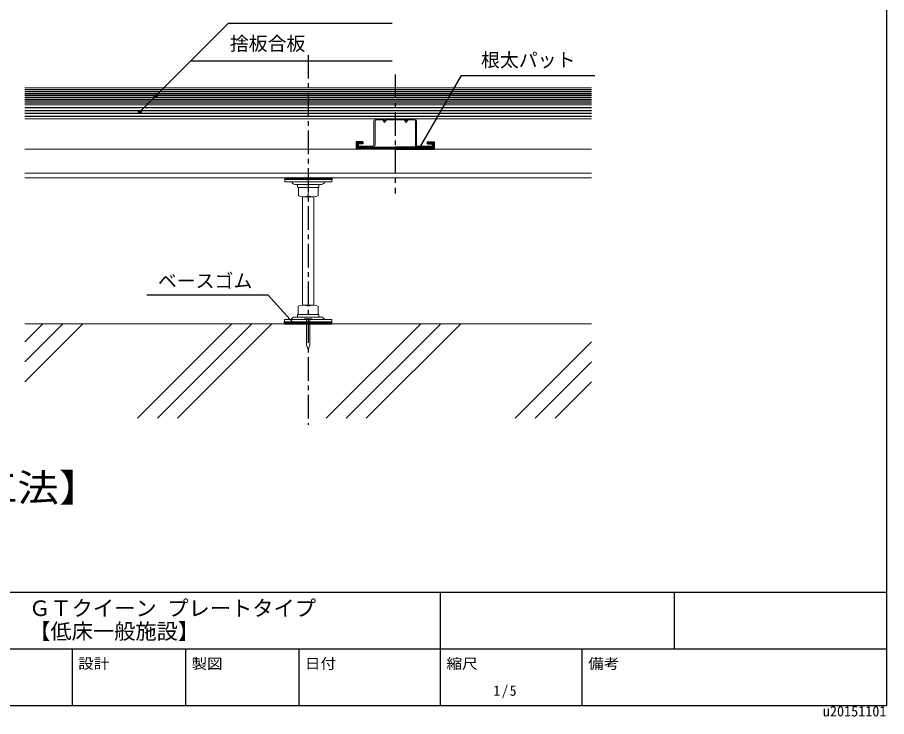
# Model space of a CAD drawing. Units: millimetres, scale not verified. Extents: x -1033 to 1029, y -737 to 700.
# Drawn here: x 109 to 1029, y -737 to 4 of the extents above; entities that cross this region are included whole.
import ezdxf
from ezdxf.enums import TextEntityAlignment as Align

# ---------------------------------------------------------------- set-up
doc = ezdxf.new("R2010")
doc.units = ezdxf.units.MM
doc.header["$LTSCALE"] = 5
doc.header["$PDMODE"] = 32
doc.header["$PDSIZE"] = 3
doc.linetypes.add('CHAIN1', pattern=[8, 5, -1, 1, -1])
for name, color, linetype in [('0-0_中心線', 4, 'CHAIN1'), ('0-2_太線１', 3, 'Continuous'), ('0-4_細線', 4, 'Continuous'), ('0-6_文字', 7, 'Continuous'), ('F-1_中線', 7, 'Continuous'), ('F-6_文字', 7, 'Continuous')]:
    doc.layers.add(name, color=color, linetype=linetype)
doc.layers.add('0-1_中線', color=7, linetype='Continuous', lineweight=18)
doc.styles.add('ＭＳ ゴシック', font='')
doc.styles.get('ＭＳ ゴシック').set_extended_font_data('MS Gothic')

msp = doc.modelspace()

# ---------------------------------------------------------------- linework, layer by layer
at = {"layer": '0-0_中心線'}
for p, q in [((416.828, -36.173), (416.828, -428.024)), ((508.979, -56.682), (508.979, -182.773))]:
    msp.add_line(p, q, dxfattribs=at)
at = {"layer": '0-1_中線'}
for p, q in [((116.828, -70.773), (716.828, -70.773)), ((116.828, -88.773), (716.828, -88.773)), ((116.828, -103.773), (716.828, -103.773)), ((486.479, -106.173), (486.479, -131.373)), ((487.679, -106.173), (487.679, -131.373)), ((488.879, -103.773), (495.979, -103.773)), ((495.379, -104.973), (488.879, -104.973)), ((529.079, -103.773), (521.979, -103.773)), ((522.579, -104.973), (529.079, -104.973)), ((530.279, -106.173), (530.279, -131.373)), ((531.479, -106.173), (531.479, -131.373)), ((116.828, -135.773), (716.828, -135.773)), ((469.679, -132.573), (469.679, -133.773)), ((485.279, -132.573), (469.679, -132.573)), ((469.679, -133.773), (485.279, -133.773)), ((548.279, -133.773), (532.679, -133.773)), ((116.828, -161.173), (716.828, -161.173)), ((116.828, -166.173), (716.828, -166.173)), ((441.889, -168.173), (391.889, -168.173)), ((391.889, -170.473), (391.889, -168.173)), ((441.889, -170.473), (391.889, -170.473)), ((402.889, -173.173), (416.889, -173.173)), ((405.539, -173.673), (405.539, -175.873)), ((406.039, -173.173), (427.739, -173.173)), ((430.889, -173.173), (416.889, -173.173)), ((428.239, -173.673), (428.239, -175.873)), ((441.889, -168.173), (441.889, -170.473)), ((406.039, -176.373), (427.739, -176.373)), ((406.389, -185.435), (406.389, -176.373)), ((416.889, -185.435), (416.889, -176.373)), ((427.389, -176.373), (427.389, -185.435)), ((410.828, -186.373), (410.828, -301.073)), ((422.139, -186.373), (411.639, -186.373)), ((422.828, -186.373), (422.828, -301.092)), ((406.328, -311.073), (406.328, -302.011)), ((411.578, -301.073), (422.078, -301.073)), ((427.328, -302.011), (427.328, -311.073)), ((405.478, -313.773), (405.478, -311.573)), ((427.678, -311.073), (405.978, -311.073)), ((406.828, -311.073), (426.828, -311.073)), ((428.178, -313.773), (428.178, -311.573)), ((135.915, -320.773), (116.828, -339.861)), ((178.342, -320.773), (116.828, -382.287)), ((157.129, -320.773), (116.828, -361.074)), ((116.828, -320.773), (716.828, -320.773)), ((335.915, -320.773), (235.915, -420.773)), ((357.129, -320.773), (257.129, -420.773)), ((378.342, -320.773), (278.342, -420.773)), ((441.828, -316.473), (391.828, -316.473)), ((391.828, -318.773), (391.828, -316.473)), ((391.828, -318.773), (441.828, -318.773)), ((391.828, -318.773), (441.828, -318.773)), ((402.446, -313.773), (416.446, -313.773)), ((402.446, -313.773), (416.446, -313.773)), ((412.828, -315.473), (412.828, -316.473)), ((414.978, -317.473), (414.978, -343.473)), ((430.446, -313.773), (416.446, -313.773)), ((430.446, -313.773), (416.446, -313.773)), ((418.678, -317.473), (418.678, -343.473)), ((535.915, -320.773), (435.915, -420.773)), ((441.828, -318.773), (441.828, -316.473)), ((557.129, -320.773), (457.129, -420.773)), ((578.342, -320.773), (478.342, -420.773)), ((716.828, -339.861), (635.915, -420.773)), ((416.734, -348.22), (414.978, -343.473)), ((416.922, -348.22), (418.678, -343.473)), ((716.828, -361.074), (657.129, -420.773)), ((716.828, -382.287), (678.342, -420.773))]:
    msp.add_line(p, q, dxfattribs=at)
for points in [[(495.379, -104.973), (497.479, -107.773), (499.579, -104.973), (508.979, -104.973)], [(495.979, -103.773), (497.479, -105.773), (498.979, -103.773), (508.979, -103.773)], [(521.979, -103.773), (520.479, -105.773), (518.979, -103.773), (508.979, -103.773)], [(522.579, -104.973), (520.479, -107.773), (518.379, -104.973), (508.979, -104.973)], [(532.679, -132.573), (548.279, -132.573), (548.279, -133.773)], [(412.828, -315.473), (420.828, -315.473), (420.828, -316.473), (416.828, -316.473), (412.828, -316.473)]]:
    msp.add_lwpolyline(points, dxfattribs=at)
for centre, radius, start, end in [((488.879, -106.173), 2.4, 90, 180), ((488.879, -106.173), 1.2, 90, 180), ((529.079, -106.173), 2.4, 0, 90), ((529.079, -106.173), 1.2, 0, 90), ((485.279, -131.373), 1.2, 270, 0), ((485.279, -131.373), 2.4, 270, 0), ((532.679, -131.373), 2.4, 180, 270), ((532.679, -131.373), 1.2, 180, 270), ((402.889, -169.555), 3.619, 194.70476, 270), ((406.039, -173.673), 0.5, 90, 180), ((427.739, -173.673), 0.5, 0, 90), ((430.889, -169.555), 3.619, 270, 345.29523), ((406.039, -175.873), 0.5, 180, 270), ((427.739, -175.873), 0.5, 270, 0), ((411.639, -171.209), 15.164, 249.74384, 290.25616), ((422.139, -171.209), 15.164, 249.74384, 290.25616), ((411.578, -316.237), 15.164, 69.74384, 110.25616), ((422.078, -316.237), 15.164, 69.74384, 110.25616), ((405.978, -311.573), 0.5, 90, 180), ((427.678, -311.573), 0.5, 0, 90), ((402.446, -317.392), 3.619, 90, 165.29524), ((402.446, -317.392), 3.619, 90, 165.29524), ((413.978, -317.473), 1, 0, 90), ((419.678, -317.473), 1, 90, 180), ((430.446, -317.392), 3.619, 14.70477, 90), ((430.446, -317.392), 3.619, 14.70477, 90)]:
    msp.add_arc(centre, radius, start, end, dxfattribs=at)
at = {"layer": '0-2_太線１'}
for p, q in [((116.828, -91.773), (716.828, -91.773)), ((116.828, -94.773), (716.828, -94.773)), ((116.828, -97.773), (716.828, -97.773)), ((116.828, -100.773), (716.828, -100.773)), ((474.679, -128.273), (467.679, -128.273)), ((467.679, -128.273), (467.679, -135.773)), ((467.679, -128.858), (468.264, -128.273)), ((467.679, -129.566), (468.971, -128.273)), ((467.679, -130.273), (469.678, -128.273)), ((467.679, -130.98), (470.385, -128.273)), ((467.679, -131.687), (471.092, -128.273)), ((469.799, -130.273), (471.799, -128.273)), ((470.506, -130.273), (472.506, -128.273)), ((471.213, -130.273), (473.213, -128.273)), ((471.921, -130.273), (473.921, -128.273)), ((472.628, -130.273), (474.628, -128.273)), ((543.279, -130.273), (543.279, -128.273)), ((543.279, -128.919), (543.924, -128.273)), ((543.279, -129.626), (544.631, -128.273)), ((543.338, -130.273), (545.338, -128.273)), ((544.045, -130.273), (546.045, -128.273)), ((544.753, -130.273), (546.753, -128.273)), ((545.46, -130.273), (547.46, -128.273)), ((546.167, -130.273), (548.167, -128.273)), ((546.874, -130.273), (548.874, -128.273)), ((547.581, -130.273), (549.581, -128.273)), ((548.279, -130.283), (550.279, -128.283)), ((467.679, -132.394), (469.679, -130.394)), ((467.679, -133.101), (469.679, -131.101)), ((467.679, -133.808), (469.679, -131.808)), ((467.679, -134.515), (469.679, -132.515)), ((467.679, -135.222), (469.679, -133.222)), ((508.979, -135.773), (467.679, -135.773)), ((467.835, -135.773), (469.835, -133.773)), ((468.542, -135.773), (470.542, -133.773)), ((469.249, -135.773), (471.249, -133.773)), ((469.679, -133.773), (508.979, -133.773)), ((469.956, -135.773), (471.956, -133.773)), ((470.663, -135.773), (472.663, -133.773)), ((471.37, -135.773), (473.37, -133.773)), ((472.077, -135.773), (474.077, -133.773)), ((472.785, -135.773), (474.785, -133.773)), ((473.335, -130.273), (474.679, -128.929)), ((473.492, -135.773), (475.492, -133.773)), ((474.042, -130.273), (474.679, -129.637)), ((474.199, -135.773), (476.199, -133.773)), ((474.906, -135.773), (476.906, -133.773)), ((475.613, -135.773), (477.613, -133.773)), ((476.32, -135.773), (478.32, -133.773)), ((477.027, -135.773), (479.027, -133.773)), ((477.734, -135.773), (479.734, -133.773)), ((478.441, -135.773), (480.441, -133.773)), ((479.148, -135.773), (481.148, -133.773)), ((479.856, -135.773), (481.856, -133.773)), ((480.563, -135.773), (482.563, -133.773)), ((481.27, -135.773), (483.27, -133.773)), ((481.977, -135.773), (483.977, -133.773)), ((482.684, -135.773), (484.684, -133.773)), ((483.391, -135.773), (485.391, -133.773)), ((484.098, -135.773), (486.098, -133.773)), ((484.805, -135.773), (486.805, -133.773)), ((485.512, -135.773), (487.512, -133.773)), ((486.22, -135.773), (488.22, -133.773)), ((486.927, -135.773), (488.927, -133.773)), ((487.634, -135.773), (489.634, -133.773)), ((488.341, -135.773), (490.341, -133.773)), ((489.048, -135.773), (491.048, -133.773)), ((489.755, -135.773), (491.755, -133.773)), ((490.462, -135.773), (492.462, -133.773)), ((491.169, -135.773), (493.169, -133.773)), ((491.876, -135.773), (493.876, -133.773)), ((492.584, -135.773), (494.584, -133.773)), ((493.291, -135.773), (495.291, -133.773)), ((493.998, -135.773), (495.998, -133.773)), ((494.705, -135.773), (496.705, -133.773)), ((495.412, -135.773), (497.412, -133.773)), ((496.119, -135.773), (498.119, -133.773)), ((496.826, -135.773), (498.826, -133.773)), ((497.533, -135.773), (499.533, -133.773)), ((498.24, -135.773), (500.24, -133.773)), ((498.947, -135.773), (500.947, -133.773)), ((499.655, -135.773), (501.655, -133.773)), ((500.362, -135.773), (502.362, -133.773)), ((501.069, -135.773), (503.069, -133.773)), ((501.776, -135.773), (503.776, -133.773)), ((502.483, -135.773), (504.483, -133.773)), ((503.19, -135.773), (505.19, -133.773)), ((503.897, -135.773), (505.897, -133.773)), ((504.604, -135.773), (506.604, -133.773)), ((505.311, -135.773), (507.311, -133.773)), ((506.019, -135.773), (508.019, -133.773)), ((506.726, -135.773), (508.726, -133.773)), ((507.433, -135.773), (509.433, -133.773)), ((508.14, -135.773), (510.14, -133.773)), ((508.847, -135.773), (510.847, -133.773)), ((548.279, -133.773), (508.979, -133.773)), ((508.979, -135.773), (550.279, -135.773)), ((509.554, -135.773), (511.554, -133.773)), ((510.261, -135.773), (512.261, -133.773)), ((510.968, -135.773), (512.968, -133.773)), ((511.675, -135.773), (513.675, -133.773)), ((512.383, -135.773), (514.383, -133.773)), ((513.09, -135.773), (515.09, -133.773)), ((513.797, -135.773), (515.797, -133.773)), ((514.504, -135.773), (516.504, -133.773)), ((515.211, -135.773), (517.211, -133.773)), ((515.918, -135.773), (517.918, -133.773)), ((516.625, -135.773), (518.625, -133.773)), ((517.332, -135.773), (519.332, -133.773)), ((518.039, -135.773), (520.039, -133.773)), ((518.746, -135.773), (520.746, -133.773)), ((519.454, -135.773), (521.454, -133.773)), ((520.161, -135.773), (522.161, -133.773)), ((520.868, -135.773), (522.868, -133.773)), ((521.575, -135.773), (523.575, -133.773)), ((522.282, -135.773), (524.282, -133.773)), ((522.989, -135.773), (524.989, -133.773)), ((523.696, -135.773), (525.696, -133.773)), ((524.403, -135.773), (526.403, -133.773)), ((525.11, -135.773), (527.11, -133.773)), ((525.818, -135.773), (527.818, -133.773)), ((526.525, -135.773), (528.525, -133.773)), ((527.232, -135.773), (529.232, -133.773)), ((527.939, -135.773), (529.939, -133.773)), ((528.646, -135.773), (530.646, -133.773)), ((529.353, -135.773), (531.353, -133.773)), ((530.06, -135.773), (532.06, -133.773)), ((530.767, -135.773), (532.767, -133.773)), ((531.474, -135.773), (533.474, -133.773)), ((532.182, -135.773), (534.182, -133.773)), ((532.889, -135.773), (534.889, -133.773)), ((533.596, -135.773), (535.596, -133.773)), ((534.303, -135.773), (536.303, -133.773)), ((535.01, -135.773), (537.01, -133.773)), ((535.717, -135.773), (537.717, -133.773)), ((536.424, -135.773), (538.424, -133.773)), ((537.131, -135.773), (539.131, -133.773)), ((537.838, -135.773), (539.838, -133.773)), ((538.545, -135.773), (540.545, -133.773)), ((539.253, -135.773), (541.253, -133.773)), ((539.96, -135.773), (541.96, -133.773)), ((540.667, -135.773), (542.667, -133.773)), ((541.374, -135.773), (543.374, -133.773)), ((542.081, -135.773), (544.081, -133.773)), ((542.788, -135.773), (544.788, -133.773)), ((543.495, -135.773), (545.495, -133.773)), ((544.202, -135.773), (546.202, -133.773)), ((544.909, -135.773), (546.909, -133.773)), ((545.617, -135.773), (547.617, -133.773)), ((546.324, -135.773), (550.279, -131.818)), ((547.031, -135.773), (550.279, -132.525)), ((547.738, -135.773), (550.279, -133.233)), ((548.279, -130.99), (550.279, -128.99)), ((548.279, -131.697), (550.279, -129.697)), ((548.279, -132.404), (550.279, -130.404)), ((548.279, -133.071), (548.279, -133.773)), ((548.299, -133.091), (550.279, -131.111)), ((548.445, -135.773), (550.279, -133.94)), ((549.152, -135.773), (550.279, -134.647)), ((549.859, -135.773), (550.279, -135.354)), ((391.889, -166.173), (441.889, -166.173)), ((391.889, -166.173), (391.889, -168.173)), ((392.326, -166.173), (391.889, -166.609)), ((393.74, -166.173), (391.889, -168.024)), ((395.154, -166.173), (393.154, -168.173)), ((396.568, -166.173), (394.568, -168.173)), ((397.982, -166.173), (395.982, -168.173)), ((399.397, -166.173), (397.397, -168.173)), ((400.811, -166.173), (398.811, -168.173)), ((402.225, -166.173), (400.225, -168.173)), ((403.639, -166.173), (401.639, -168.173)), ((405.054, -166.173), (403.054, -168.173)), ((406.468, -166.173), (404.468, -168.173)), ((407.882, -166.173), (405.882, -168.173)), ((409.296, -166.173), (407.296, -168.173)), ((410.71, -166.173), (408.71, -168.173)), ((412.125, -166.173), (410.125, -168.173)), ((413.539, -166.173), (411.539, -168.173)), ((414.953, -166.173), (412.953, -168.173)), ((416.367, -166.173), (414.367, -168.173)), ((417.781, -166.173), (415.781, -168.173)), ((419.196, -166.173), (417.196, -168.173)), ((420.61, -166.173), (418.61, -168.173)), ((422.024, -166.173), (420.024, -168.173)), ((423.438, -166.173), (421.438, -168.173)), ((424.853, -166.173), (422.853, -168.173)), ((426.267, -166.173), (424.267, -168.173)), ((427.681, -166.173), (425.681, -168.173)), ((429.095, -166.173), (427.095, -168.173)), ((430.509, -166.173), (428.509, -168.173)), ((431.924, -166.173), (429.924, -168.173)), ((433.338, -166.173), (431.338, -168.173)), ((434.752, -166.173), (432.752, -168.173)), ((436.166, -166.173), (434.166, -168.173)), ((437.58, -166.173), (435.58, -168.173)), ((438.995, -166.173), (436.995, -168.173)), ((440.409, -166.173), (438.409, -168.173)), ((441.823, -166.173), (439.823, -168.173)), ((441.889, -167.521), (441.237, -168.173)), ((441.889, -166.173), (441.889, -168.173)), ((391.828, -320.773), (391.828, -318.773)), ((391.828, -318.773), (441.828, -318.773)), ((392.841, -320.773), (391.828, -319.76)), ((392.841, -320.773), (391.828, -319.76)), ((391.828, -320.773), (398.116, -320.773)), ((391.828, -320.773), (398.116, -320.773)), ((391.828, -320.773), (398.116, -320.773)), ((391.828, -320.773), (398.116, -320.773)), ((391.828, -320.773), (441.828, -320.773)), ((391.828, -320.773), (441.828, -320.773)), ((394.255, -320.773), (392.255, -318.773)), ((394.255, -320.773), (392.255, -318.773)), ((395.669, -320.773), (393.669, -318.773)), ((395.669, -320.773), (393.669, -318.773)), ((397.084, -320.773), (395.084, -318.773)), ((397.084, -320.773), (395.084, -318.773)), ((398.498, -320.773), (396.498, -318.773)), ((398.498, -320.773), (396.498, -318.773)), ((399.912, -320.773), (397.912, -318.773)), ((399.912, -320.773), (397.912, -318.773)), ((401.326, -320.773), (399.326, -318.773)), ((401.326, -320.773), (399.326, -318.773)), ((402.74, -320.773), (400.74, -318.773)), ((402.74, -320.773), (400.74, -318.773)), ((404.155, -320.773), (402.155, -318.773)), ((404.155, -320.773), (402.155, -318.773)), ((405.569, -320.773), (403.569, -318.773)), ((405.569, -320.773), (403.569, -318.773)), ((406.983, -320.773), (404.983, -318.773)), ((406.983, -320.773), (404.983, -318.773)), ((408.397, -320.773), (406.397, -318.773)), ((408.397, -320.773), (406.397, -318.773)), ((409.811, -320.773), (407.811, -318.773)), ((409.811, -320.773), (407.811, -318.773)), ((411.226, -320.773), (409.226, -318.773)), ((411.226, -320.773), (409.226, -318.773)), ((412.64, -320.773), (410.64, -318.773)), ((412.64, -320.773), (410.64, -318.773)), ((414.054, -320.773), (412.054, -318.773)), ((414.054, -320.773), (412.054, -318.773)), ((415.468, -320.773), (413.468, -318.773)), ((415.468, -320.773), (413.468, -318.773)), ((416.883, -320.773), (414.883, -318.773)), ((416.883, -320.773), (414.883, -318.773)), ((418.297, -320.773), (416.297, -318.773)), ((418.297, -320.773), (416.297, -318.773)), ((419.711, -320.773), (417.711, -318.773)), ((419.711, -320.773), (417.711, -318.773)), ((421.125, -320.773), (419.125, -318.773)), ((421.125, -320.773), (419.125, -318.773)), ((422.539, -320.773), (420.539, -318.773)), ((422.539, -320.773), (420.539, -318.773)), ((423.954, -320.773), (421.954, -318.773)), ((423.954, -320.773), (421.954, -318.773)), ((425.368, -320.773), (423.368, -318.773)), ((425.368, -320.773), (423.368, -318.773)), ((426.782, -320.773), (424.782, -318.773)), ((426.782, -320.773), (424.782, -318.773)), ((428.196, -320.773), (426.196, -318.773)), ((428.196, -320.773), (426.196, -318.773)), ((429.61, -320.773), (427.61, -318.773)), ((429.61, -320.773), (427.61, -318.773)), ((431.025, -320.773), (429.025, -318.773)), ((431.025, -320.773), (429.025, -318.773)), ((432.439, -320.773), (430.439, -318.773)), ((432.439, -320.773), (430.439, -318.773)), ((433.853, -320.773), (431.853, -318.773)), ((433.853, -320.773), (431.853, -318.773)), ((435.267, -320.773), (433.267, -318.773)), ((435.267, -320.773), (433.267, -318.773)), ((436.682, -320.773), (434.682, -318.773)), ((436.682, -320.773), (434.682, -318.773)), ((441.828, -320.773), (434.777, -320.773)), ((441.828, -320.773), (434.777, -320.773)), ((438.096, -320.773), (436.096, -318.773)), ((438.096, -320.773), (436.096, -318.773)), ((439.51, -320.773), (437.51, -318.773)), ((439.51, -320.773), (437.51, -318.773)), ((440.924, -320.773), (438.924, -318.773)), ((440.924, -320.773), (438.924, -318.773)), ((441.828, -320.263), (440.338, -318.773)), ((441.828, -320.263), (440.338, -318.773)), ((441.828, -318.849), (441.753, -318.773)), ((441.828, -318.849), (441.753, -318.773)), ((441.828, -320.773), (441.828, -318.773))]:
    msp.add_line(p, q, dxfattribs=at)
for points in [[(474.679, -128.273), (474.679, -130.273), (469.679, -130.273), (469.679, -133.773)], [(543.279, -128.273), (550.279, -128.273), (550.279, -135.773)], [(543.279, -130.273), (548.27, -130.273), (548.279, -130.273), (548.279, -133.071)], [(441.828, -320.773), (434.777, -320.773), (441.828, -320.773)], [(441.828, -320.773), (434.777, -320.773), (441.828, -320.773)]]:
    msp.add_lwpolyline(points, dxfattribs=at)
at = {"layer": '0-4_細線'}
for p, q in [((116.828, -72.773), (716.828, -72.773)), ((116.828, -74.773), (716.828, -74.773)), ((116.828, -76.773), (716.828, -76.773)), ((116.828, -78.773), (716.828, -78.773)), ((116.828, -80.773), (716.828, -80.773)), ((116.828, -82.773), (716.828, -82.773)), ((116.828, -84.773), (716.828, -84.773)), ((116.828, -86.773), (716.828, -86.773))]:
    msp.add_line(p, q, dxfattribs=at)
at = {"layer": '0-6_文字'}
for p, q in [((332.464, -2.365), (238.556, -96.273)), ((332.464, -2.365), (505.639, -2.365)), ((292.464, -42.365), (505.639, -42.365)), ((578.904, -57.886), (534.181, -134.773)), ((578.904, -57.886), (720.49, -57.886)), ((374.569, -290.454), (245.82, -290.454)), ((374.569, -290.454), (401.045, -319.773))]:
    msp.add_line(p, q, dxfattribs=at)
for p in [(255.056, -79.773), (238.556, -96.273), (534.181, -134.773), (401.045, -319.773)]:
    msp.add_point(p, dxfattribs=at)
at = {"layer": 'F-1_中線'}
for p, q in [((1029.276, 699.989), (1029.276, -725.011)), ((-1033.224, -605.011), (1029.276, -605.011)), ((556.776, -725.011), (556.776, -605.011)), ((804.276, -605.011), (804.276, -665.011)), ((46.776, -665.011), (1029.276, -665.011)), ((166.776, -665.011), (166.776, -725.011)), ((286.776, -665.011), (286.776, -725.011)), ((406.776, -665.011), (406.776, -725.011)), ((706.776, -725.011), (706.776, -665.011)), ((-1033.224, -725.011), (1029.276, -725.011))]:
    msp.add_line(p, q, dxfattribs=at)

# ---------------------------------------------------------------- texts
at = {"layer": '0-6_文字', "style": 'ＭＳ ゴシック'}
for s, height, p in [('捨板合板', 14.66, (333.826, -35.779)), ('根太パット', 14.66, (599.803, -53.199)), ('ベースゴム', 14.66, (257.652, -287.107)), ('u20151101', 11, (961.776, -740.011))]:
    msp.add_text(s, height=height, dxfattribs=at).set_placement(p, align=Align.BOTTOM_LEFT)
at = {"layer": '0-6_文字', "style": 'ＭＳ ゴシック', "width": 1.1}
msp.add_text('【根太クロス工法】', height=29.33, dxfattribs=at).set_placement((-199.253, -517.936), align=Align.BOTTOM_LEFT)
at = {"layer": 'F-6_文字', "style": 'ＭＳ ゴシック'}
for s, p in [('ＧＴクイーン プレートタイプ', (121.326, -635.285)), ('【低床一般施設】', (121.326, -659.751))]:
    msp.add_text(s, height=16.5, dxfattribs=at).set_placement(p, align=Align.BOTTOM_LEFT)
at = {"layer": 'F-6_文字', "style": 'ＭＳ ゴシック', "width": 1.1}
for s, p in [('設計', (173.247, -689.517)), ('製図', (293.247, -689.517)), ('日付', (413.247, -689.517)), ('縮尺', (563.247, -689.517)), ('備考', (713.247, -689.517))]:
    msp.add_text(s, height=11, dxfattribs=at).set_placement(p, align=Align.BOTTOM_LEFT)
at = {"layer": 'F-6_文字', "insert": (613.026, -717.511), "char_height": 11, "attachment_point": 7, "style": 'ＭＳ ゴシック'}
msp.add_mtext('\\T1.21;\\W0.95;1/5', dxfattribs=at)

doc.saveas('drawing.dxf')
